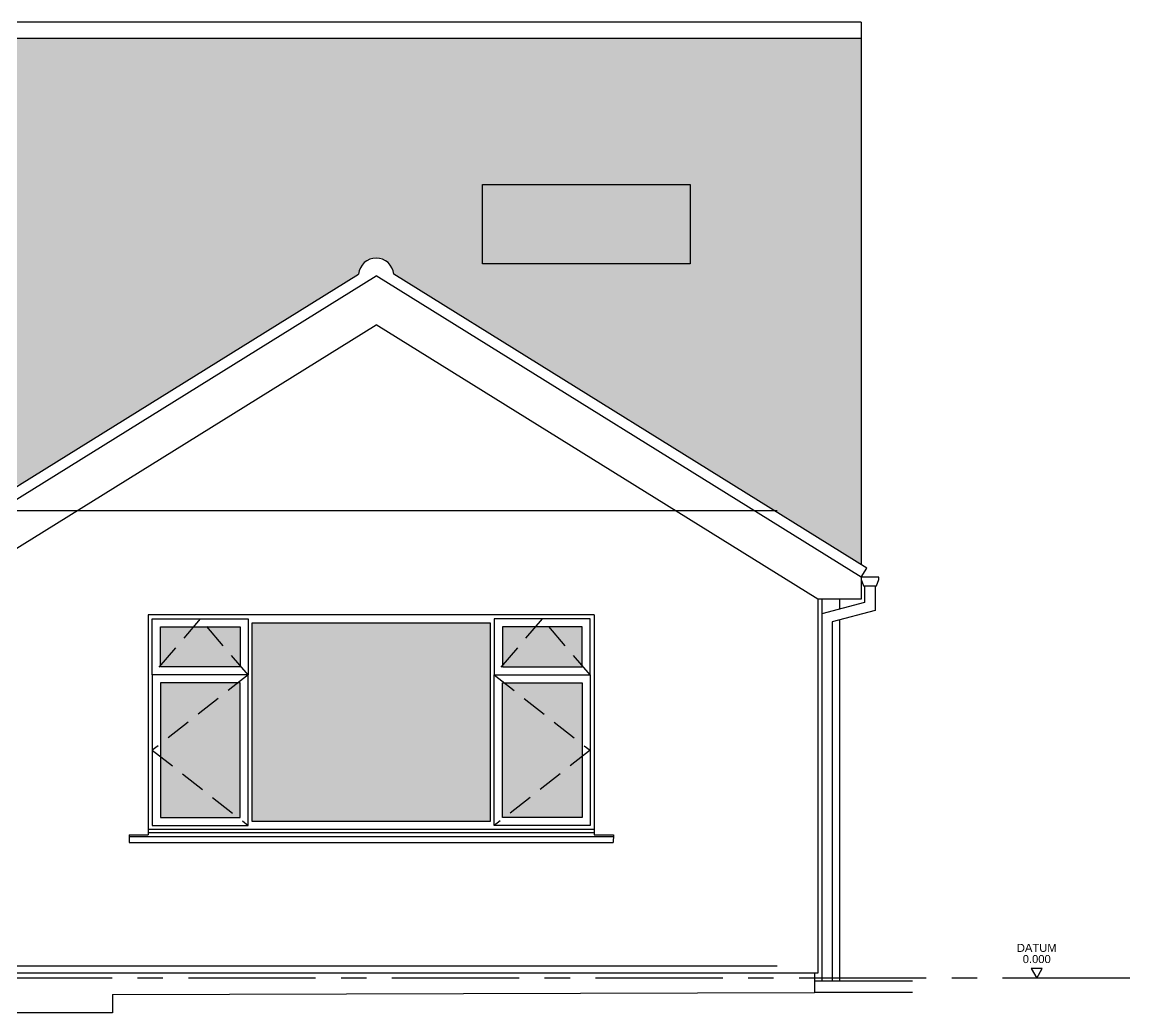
# Model space of a CAD drawing. Header units: millimetres. Extents: x 0 to 257100, y -5590 to 37493.
# Drawn here: x 219989 to 226900, y 13684 to 19866 of the extents above; entities that cross this region are included whole.
import ezdxf
from ezdxf.enums import TextEntityAlignment as Align

# ---------------------------------------------------------------- set-up
doc = ezdxf.new("R2010")
doc.units = ezdxf.units.MM
doc.header["$LTSCALE"] = 25
doc.header["$MEASUREMENT"] = 0
doc.linetypes.add('CENTER', pattern=[50.8, 31.75, -6.35, 6.35, -6.35])
doc.linetypes.add('DASHED2', pattern=[9.525, 6.35, -3.175])
for name, color, linetype in [('04 - Hatching', 252, 'Continuous'), ('08 - Levels', 8, 'CENTER'), ('20 - Existing Walls', 2, 'Continuous'), ('31 - Windows', 1, 'Continuous'), ('43 - Floor Finish', 6, 'Continuous'), ('47 - Roof Finish', 70, 'Continuous'), ('52 -', 2, 'Continuous'), ('94 - Landscaping', 7, 'Continuous')]:
    doc.layers.add(name, color=color, linetype=linetype)
doc.layers.add('G-LVLS', color=1, linetype='Continuous', plot=False)
doc.styles.get("Standard").update_dxf_attribs({"font": 'arial.ttf'})

# ---------------------------------------------------------------- blocks, each defined once
blk = doc.blocks.new('LVL')
at = {"color": 0, "linetype": 'ByBlock'}
blk.add_lwpolyline([(-1.73, 3), (0, 0), (1.73, 3)], close=True, dxfattribs=at)
at = {"color": 0, "linetype": 'ByBlock', "lineweight": -2}
for tag, p in [('TEXT', (0, 9.48)), ('SPOTHEIGHT', (0, 5.98))]:
    blk.add_attdef(tag, text='', height=2.5, dxfattribs=at).set_placement(p, align=Align.MIDDLE_CENTER)

msp = doc.modelspace()

# ---------------------------------------------------------------- hatches: boundary and pattern name
at = {"layer": '04 - Hatching', "transparency": 33554687}
h = msp.add_hatch(dxfattribs=at)
h.set_pattern_fill('SPANISH', color=256, scale=99)
h.set_pattern_definition([(94.844, (233642.6022, 16468.9728), (118.8, -1425.6), [109.68777, -6924.6367]), (0, (233633.34, 16468.97), (118.8, 118.8), [33.0224, -85.7776]), (0, (233633.34, 16578.27), (118.8, 118.8), [42.28475, -76.51525]), (90, (233633.34, 16459.47), (-118.8, 118.8), [12.03496, -106.76504]), (90, (233675.62, 16459.47), (-118.8, 118.8), [11.88, -106.92]), (85.156, (233666.3622, 16468.9728), (118.8, 1425.6), [109.68777, -6924.6367]), (52.52382, (233666.928, 16475.651), (1544.4, 2019.6), [30.5731, -4460.31833]), (18.43495, (233685.53, 16499.914), (-118.8, 0), [29.8861, -345.7925]), (341.56505, (233713.882, 16509.365), (118.8, -1e-13), [30.0543, -345.6243]), (307.47618, (233623.5942, 16499.8608), (-1544.4, 2019.6), [30.28654, -4460.6049]), (52.52382, (233675.6246, 16471.3488), (1544.4, 2019.6), [25.7778, -4465.1136]), (18.43495, (233691.31, 16491.806), (-118.8, 0), [23.79467, -351.8839]), (341.56505, (233713.882, 16499.33), (118.8, -1e-13), [23.9629, -351.7157]), (307.47618, (233736.6154, 16491.753), (-1544.4, 2019.6), [25.5155, -4465.3759])])
h.paths.add_polyline_path([(211523.4, 18765), (211523.4, 19763.9), (210068, 19763.9), (210068, 16339), (210068, 16257), (210218, 16257), (210218, 16556), (210168, 16556), (210168, 16815), (210148, 16815), (210148, 16870), (210168, 16870), (210168, 17032.3, -0.916331), (210217.6, 17036.6), (210227.2, 16982.3), (212079.9, 16982.3), (212612, 17289.5), (213554, 17289.5), (214086.1, 16982.3), (216560.9, 16982.3), (217093, 17289.5), (218035, 17289.5), (218567.1, 16982.3), (219978.7, 16982.3), (222088.3, 18294, -0.911961), (222307.6, 18294), (225223, 16481.3), (225223, 19763.9), (219842.4, 19763.9), (219842.4, 18765), (219842.4, 18710), (219842.4, 18640), (219792.4, 18640), (219792.4, 17778), (211573.4, 17778), (211573.4, 18640), (211523.4, 18640), (211523.4, 18710)])
h.paths.add_polyline_path([(222861.4, 18852.2), (224156.4, 18852.2), (224156.4, 18358.3), (222861.4, 18358.3)], flags=16)
h.paths.add_polyline_path([(210799.4, 16968.2), (211008.3, 16968.2), (211008.3, 17044.2), (210799.4, 17044.2)], flags=9)
at = {"layer": '04 - Hatching', "transparency": 33554534}
h = msp.add_hatch(color=256, dxfattribs=at)
h.dxf.hatch_style = 1
h.paths.add_polyline_path([(224156.4, 18852.2), (222861.4, 18852.2), (222861.4, 18358.3), (224156.4, 18358.3)])
h = msp.add_hatch(color=256, dxfattribs=at)
h.dxf.hatch_style = 1
h.paths.add_polyline_path([(222985.1, 15842.7), (223482.5, 15842.7), (223482.5, 16092), (222985.1, 16092)])
h.paths.add_polyline_path([(223482.5, 15742.7), (222985.1, 15742.7), (222985.1, 14903), (223482.5, 14903)])
h.paths.add_polyline_path([(222910.1, 16117), (221423.9, 16117), (221423.9, 14878), (222910.1, 14878)])
h.paths.add_polyline_path([(221348.9, 15742.7), (220851.5, 15742.7), (220851.5, 14903), (221348.9, 14903)])
h.paths.add_polyline_path([(220851.5, 15842.7), (221348.9, 15842.7), (221348.9, 16092), (220851.5, 16092)])

# ---------------------------------------------------------------- linework, layer by layer
at = {"layer": '08 - Levels'}
msp.add_line((226900, 13900), (206200, 13900), dxfattribs=at)
at = {"layer": '20 - Existing Walls'}
for p, q in [((224953, 16265), (224953, 13931)), ((220776.5, 16167), (220776.5, 14794.6)), ((223557.5, 16167), (220776.5, 16167)), ((223557.5, 16167), (223557.9, 14794.6)), ((224953, 13931), (219418, 13931)), ((224933, 13931), (224933, 13811))]:
    msp.add_line(p, q, dxfattribs=at)
at = {"layer": '31 - Windows', "linetype": 'DASHED2'}
for p, q in [((221100.2, 16142), (220801.5, 15792.7)), ((221398.9, 15792.7), (221100.2, 16142)), ((223233.8, 16142), (222935.1, 15792.7)), ((223532.5, 15792.7), (223233.8, 16142)), ((221398.9, 15792.7), (220801.5, 15322.8)), ((222935.1, 15792.7), (223532.5, 15322.8)), ((220801.5, 15322.8), (221398.9, 14853)), ((223532.5, 15322.8), (222935.1, 14853))]:
    msp.add_line(p, q, dxfattribs=at)
at = {"layer": '31 - Windows'}
for p, q in [((220656.5, 14794.6), (220656.5, 14747)), ((220656.5, 14794.6), (220776.5, 14794.6)), ((223557.5, 14828), (220776.5, 14828)), ((220776.5, 14809), (223557.5, 14809)), ((223557.9, 14794.6), (223677.9, 14794.6)), ((223677.9, 14794.6), (223677.5, 14747)), ((220656.5, 14785), (223677.5, 14785)), ((220656.5, 14747), (223677.5, 14747))]:
    msp.add_line(p, q, dxfattribs=at)
for points in [[(222861.4, 18852.2), (224156.4, 18852.2), (224156.4, 18358.3), (222861.4, 18358.3)], [(221398.9, 15792.7), (220801.5, 15792.7), (220801.5, 16142), (221398.9, 16142)], [(221423.9, 16117), (222910.1, 16117), (222910.1, 14878), (221423.9, 14878)], [(222935.1, 15792.7), (223532.5, 15792.7), (223532.5, 16142), (222935.1, 16142)], [(221348.9, 15842.7), (220851.5, 15842.7), (220851.5, 16092), (221348.9, 16092)], [(222985.1, 15842.7), (223482.5, 15842.7), (223482.5, 16092), (222985.1, 16092)], [(221398.9, 15792.7), (220801.5, 15792.7), (220801.5, 14853), (221398.9, 14853)], [(222935.1, 15792.7), (223532.5, 15792.7), (223532.5, 14853), (222935.1, 14853)], [(221348.9, 15742.7), (220851.5, 15742.7), (220851.5, 14903), (221348.9, 14903)], [(222985.1, 15742.7), (223482.5, 15742.7), (223482.5, 14903), (222985.1, 14903)]]:
    msp.add_lwpolyline(points, close=True, dxfattribs=at)
at = {"layer": '43 - Floor Finish'}
for p, q in [((224700, 16817), (210654.5, 16817)), ((224700, 13975), (210654.5, 13975))]:
    msp.add_line(p, q, dxfattribs=at)
at = {"layer": '47 - Roof Finish'}
for p, q in [((225223, 19866), (210068, 19866)), ((225223, 19866), (225223, 16481.3)), ((225223, 19763.9), (210068, 19763.9)), ((219137.9, 16459.5), (222088.3, 18294)), ((219173, 16403), (222198, 18283.9)), ((225223, 16403), (222198, 18283.9)), ((225258.1, 16459.5), (222307.6, 18294)), ((219443, 16265), (222198, 17978)), ((224953, 16265), (222198, 17978)), ((225223, 16403), (225258.1, 16459.5)), ((225223, 16403), (225223, 16265)), ((225223, 16265), (224953, 16265))]:
    msp.add_line(p, q, dxfattribs=at)
msp.add_arc((222198, 18283.9), 110.1, 5.2728, 174.7272, dxfattribs=at)
at = {"layer": '52 -'}
for p, q in [((225245.5, 16348), (225245.5, 16245.1)), ((225310.5, 16348), (225310.5, 16195.3)), ((224978, 16265), (224978, 13881)), ((225245.5, 16245.1), (224978, 16173.5)), ((225088, 16265), (225088, 16202.9)), ((224978, 16173.5), (224978, 13881)), ((225310.5, 16195.3), (225043, 16123.6)), ((225043, 16123.6), (225043, 13881)), ((225088, 16135.7), (225088, 13881))]:
    msp.add_line(p, q, dxfattribs=at)
msp.add_lwpolyline([(225333, 16403), (225223, 16403), (225223, 16388), (225237.5, 16348), (225318.4, 16348), (225333, 16388)], close=True, dxfattribs=at)
at = {"layer": '94 - Landscaping'}
for p, q in [((225543, 13881), (224933, 13881)), ((220553, 13798), (224933, 13811)), ((220553, 13798), (220553, 13684)), ((225543, 13811), (224933, 13811)), ((220553, 13684), (209637.2, 13684))]:
    msp.add_line(p, q, dxfattribs=at)

# ---------------------------------------------------------------- block references
at = {"layer": 'G-LVLS', "xscale": 20, "yscale": 20, "zscale": 20}
msp.add_blockref('LVL', (226319.1, 13900), dxfattribs=at).add_auto_attribs({'TEXT': 'DATUM', 'SPOTHEIGHT': '0.000'})

doc.saveas('drawing.dxf')
